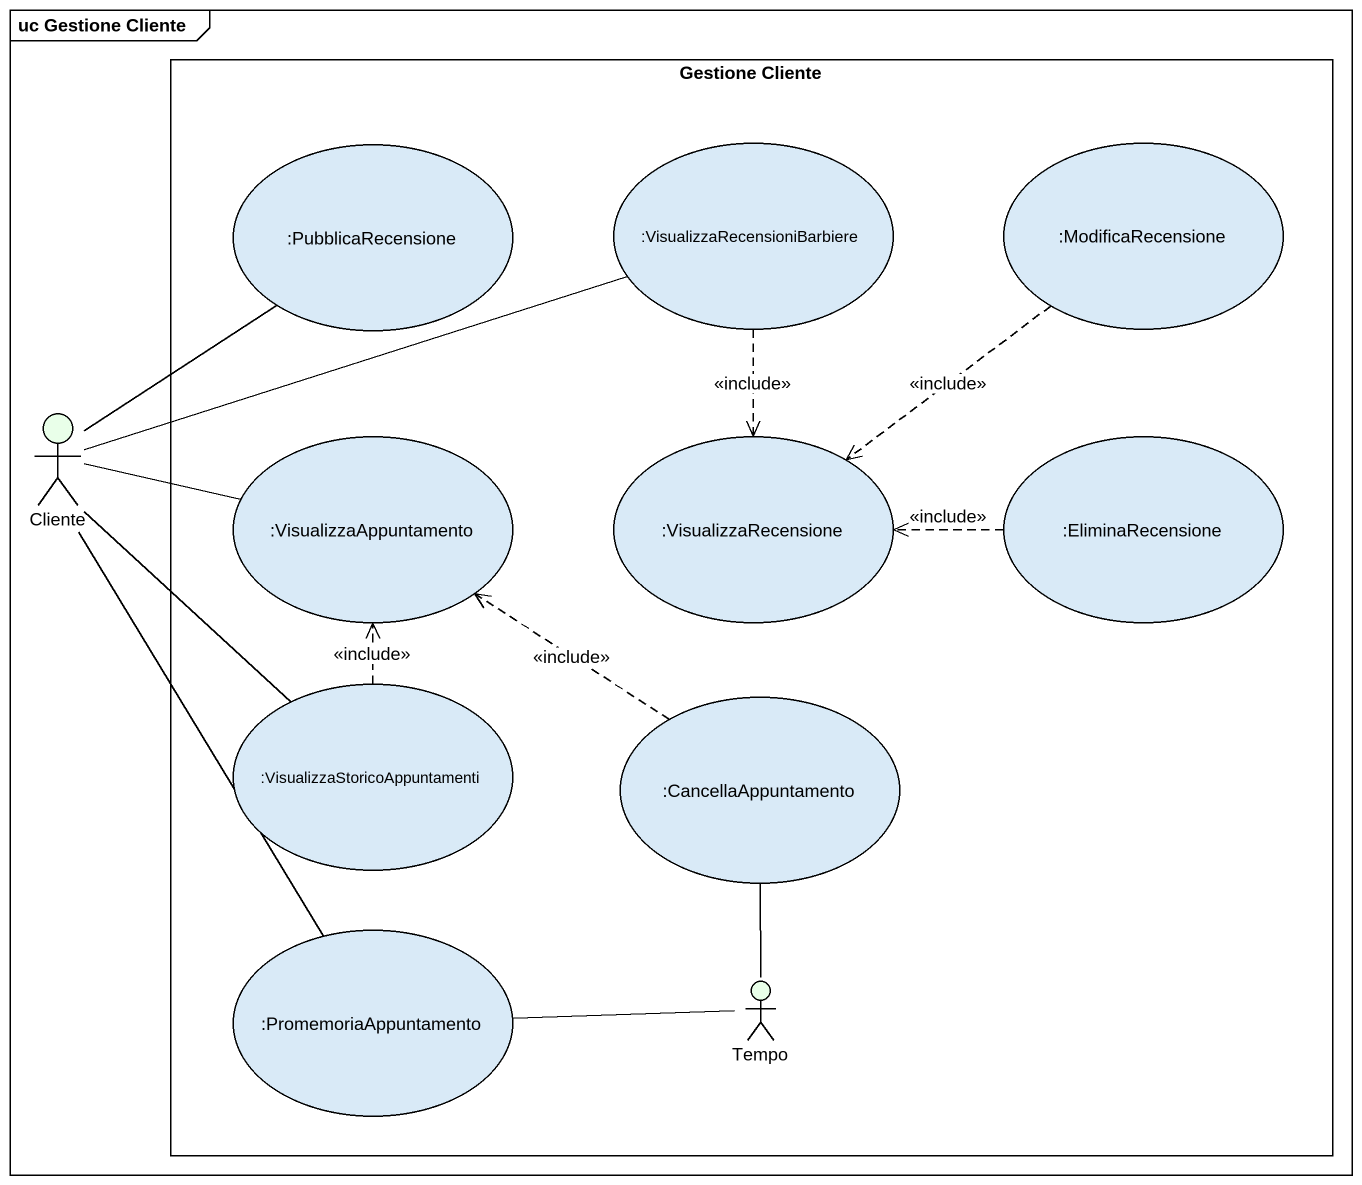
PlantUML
@startuml
mainframe uc Gestione Cliente
rectangle "Gestione Cliente" as Gestione_Cliente {
  usecase ":PubblicaRecensione" as PubblicaRecensione
  usecase ":VisualizzaRecensioniBarbiere" as VisualizzaRecensioniBarbiere
  usecase ":ModificaRecensione" as ModificaRecensione
  usecase ":VisualizzaAppuntamento" as VisualizzaAppuntamento
  usecase ":VisualizzaRecensione" as VisualizzaRecensione
  usecase ":EliminaRecensione" as EliminaRecensione
  usecase ":VisualizzaStoricoAppuntamenti" as VisualizzaStoricoAppuntament
  usecase ":CancellaAppuntamento" as CancellaAppuntamento
  usecase ":PromemoriaAppuntamento" as PromemoriaAppuntamento
  actor Tempo #E9FFE9
}
actor Cliente #E9FFE9
VisualizzaRecensioniBarbiere ..> VisualizzaRecensione : <<include>>
ModificaRecensione ..> VisualizzaRecensione : <<include>>
Cliente -up- PubblicaRecensione
Cliente -right- VisualizzaRecensioniBarbiere
Cliente -right- VisualizzaAppuntamento
Cliente -- VisualizzaStoricoAppuntament
Cliente -- PromemoriaAppuntamento
EliminaRecensione .left.> VisualizzaRecensione : <<include>>
VisualizzaStoricoAppuntament .up.> VisualizzaAppuntamento : <<include>>
CancellaAppuntamento .up.> VisualizzaAppuntamento : <<include>>
Tempo -up- CancellaAppuntamento
Tempo -left- PromemoriaAppuntamento
@enduml
